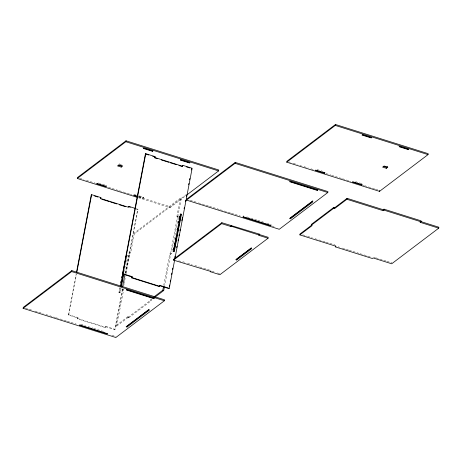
<?xml version="1.0" encoding="UTF-8"?>
<svg xmlns="http://www.w3.org/2000/svg" width="462" height="462" viewBox="0 0 462 462"><rect width="100%" height="100%" fill="white"/><g stroke="black" fill="none" stroke-linecap="round" stroke-linejoin="round"><path stroke-width="0.35" stroke-dasharray="2.31 1.73" d="M68.364 314.997L68.734 314.714L78.009 317.631L77.639 317.914L68.364 314.997L76.178 274.041M68.734 314.714L76.415 274.463M122.788 289.062L115.107 329.308L105.833 326.391L105.284 327.604L77.46 318.844L77.639 317.914M77.46 318.844L78.009 317.631M105.284 327.604L105.833 326.391M120.98 288.219L120.178 292.434L118.878 292.423L119.814 287.508M118.878 292.423L119.248 292.14L120.056 287.93M119.802 292.717L120.605 288.502M124.197 271.367L124.596 269.259M124.734 268.555L125.803 262.936M125.935 262.237L126.34 260.129M126.472 259.425L126.877 257.317M127.01 256.618L127.275 255.209L126.906 255.492M121.939 290.107L122.684 289.541L123.614 289.836L122.863 290.396L121.939 290.107L122.205 288.704M125.156 273.25L129.037 252.881L129.787 252.321L130.711 252.61L134.263 233.997L186.209 194.635M105.463 326.674L114.738 329.591L122.551 288.635M125.514 273.1L137.636 209.552L138.011 209.269L136.019 208.639M125.883 272.817L138.011 209.269M122.863 290.396L123.135 288.993M123.672 286.186L124.07 284.078M124.203 283.373L124.607 281.266M124.74 280.567L125.543 276.351M126.08 273.544L129.966 253.176L130.711 252.61M128.084 316.505L127.905 317.434L128.834 317.723L129.008 316.793L128.084 316.505L115.76 325.831L116.69 326.126L123.614 289.836M138.329 196.887L142.966 198.348L143.515 197.135L138.877 195.674M142.966 198.348L143.515 197.135M127.905 317.434L150.306 300.473L150.485 299.543L151.415 299.832L152.535 298.983M128.834 317.723L151.236 300.762L151.415 299.832M138.438 197.724L170.045 207.669L170.218 206.739L138.617 196.795M163.739 285.325L169.727 253.921L170.478 253.355L177.575 216.135L178.505 216.424L171.402 253.65L170.657 254.21L164.668 285.62M176.831 216.695L180.382 198.088L181.306 198.377L177.755 216.99L176.831 216.695L177.575 216.135M133.87 194.496L134.24 194.213L135.568 194.635M180.382 198.088L133.333 233.708L134.263 233.997M170.045 207.669L185.458 195.998M177.755 216.99L178.505 216.424M243.087 216.112L243.462 215.829M116.69 326.126L129.008 316.793M114.738 329.591L115.107 329.308M317.203 169.566L323.163 171.442M355.624 181.664L362.248 183.749M288.993 161.891L290.367 162.324M293.116 163.19L297.239 164.484M299.988 165.35L301.363 165.783M304.112 166.649L308.229 167.943M310.978 168.809L314.414 169.889M326.091 173.568L330.902 175.081M331.589 175.294L341.892 178.54M342.579 178.754L350.825 181.352M362.503 185.025L363.877 185.458M364.564 185.678L374.873 188.918M375.554 189.137L378.303 190.003M312.127 200.623L313.051 200.912M119.184 163.86L122.898 165.032M246.852 216.897L257.034 220.103M257.709 220.316L263.819 222.239M266.534 223.094L271.286 224.59M302.766 234.817L306.86 236.111M307.548 236.325L312.324 237.826M315.055 238.687L325.288 241.909M325.97 242.123L334.846 244.918M373.995 257.236L375.369 257.669M376.056 257.888L386.359 261.128M387.046 261.348L391.857 262.861M338.213 246.777L339.582 247.21M342.33 248.071L348.515 250.017M349.203 250.237L359.505 253.476M360.193 253.696L370.501 256.936M190.13 200.242L197.684 202.622M198.371 202.841L208.68 206.081M209.367 206.3L219.669 209.54M220.357 209.76L230.659 213.005M231.347 213.219L240.28 216.031M271.881 225.976L275.317 227.056M98.47 182.958L106.422 185.458M138.508 195.957L143.145 197.418M138.704 196.604L143.341 198.065M79.539 178.199L83.657 179.493M86.406 180.359L95.339 183.171M108.391 187.277L118.694 190.523M119.381 190.737L129.689 193.982M130.376 194.196L131.751 194.629M136.307 209.136L137.636 209.552M250.878 247.465L251.802 247.753M170.478 253.355L171.402 253.65M169.727 253.921L170.657 254.21M184.69 262.249L183.333 261.821L182.958 262.104L176.998 260.227M187.405 263.103L192.152 264.599M194.866 265.454L198.937 266.736M199.619 266.949L210.476 270.368M212.104 271.281L214.097 271.904M217.406 272.95L220.056 273.781M129.037 252.881L129.966 253.176M150.306 300.473L151.236 300.762M119.248 292.14L120.178 292.434M77.835 318.561L105.659 327.321M80.723 324.266L85.476 325.762M88.19 326.617L92.937 328.112M93.619 328.326L103.794 331.531M25.341 308.038L32.207 310.198M34.956 311.065L43.203 313.658M45.946 314.524L55.567 317.55M56.254 317.769L66.557 321.009M67.244 321.229L76.178 324.035M111.902 335.279L116.02 336.579"/><path stroke-width="0.69" d="M23.1 308.316L23.279 307.386L71.818 270.634L164.559 299.826L164.385 300.756L115.847 337.508L23.1 308.316L71.639 271.569L71.818 270.634M137.757 197.505L77.298 178.476L77.477 177.547L126.016 140.8L218.757 169.987L218.584 170.917L186.602 195.131M76.444 272.626L91.262 194.952L91.638 194.669L100.912 197.592L100.358 198.804M76.819 272.343L91.638 194.669M105.867 186.671L106.243 186.388L96.968 183.472L96.593 183.755L105.867 186.671L106.046 185.741M77.298 178.476L125.837 141.73L126.016 140.8M121.223 167.094L122.719 165.962L119.005 164.795L117.515 165.922L121.223 167.094L121.402 166.158L118.312 165.188M135.36 208.431L128.736 206.347L128.557 207.276L100.733 198.521M120.749 282.594L121.021 281.185M121.691 277.674L121.956 276.27M122.499 274.006L122.875 273.723L132.149 276.64L131.774 276.923L122.499 274.006L145.403 153.962L145.773 153.679L155.047 156.601L154.499 157.813L155.047 156.601M120.322 286.521L124.474 264.749M124.74 263.346L126.351 254.92M122.875 273.723L145.773 153.679M121.009 286.394L123.285 274.457M121.252 286.815L123.66 274.174M122.609 286.596L125.017 273.954M152.541 151.334L152.91 151.051L143.636 148.135L143.266 148.412L152.541 151.334L152.714 150.404M174.636 260.071L169.248 288.317L159.973 285.401L159.425 286.613L131.601 277.853L131.774 276.923M131.601 277.853L132.149 276.64M127.056 327.032L149.457 310.071L148.533 309.777L126.132 326.738L127.056 327.032L127.235 326.103L149.064 309.575M178.927 165.5L182.323 166.568L182.871 165.356L192.146 168.278L174.907 258.662M182.323 166.568L182.871 165.356M153.846 296.997L162.809 290.211L163.473 286.723M154.77 297.291L163.733 290.506L164.397 287.017M173.417 249.324L173.683 247.921M174.353 244.41L174.624 243.006M175.294 239.495L175.56 238.092M177.165 229.66L177.437 228.257M178.505 222.638L178.777 221.234M179.042 219.831L179.712 216.32M173.389 251.149L180.486 213.929L181.416 214.218L174.318 251.444L173.013 251.432M173.943 251.726L181.04 214.501L181.416 214.218M268.041 238.242L219.877 274.711L210.603 271.795L210.978 271.512L173.504 260.118L173.683 259.188L221.847 222.719L259.321 234.113L258.766 235.325L268.041 238.242L268.22 237.312L258.945 234.396L259.321 234.113M169.277 286.48L169.548 285.071M170.224 281.537L170.49 280.128M171.569 274.48L171.835 273.065M172.511 269.537L172.782 268.122M174.803 257.53L175.069 256.115M176.686 247.644L176.958 246.234M178.032 240.581L178.303 239.172M178.979 235.643L179.244 234.228M179.92 230.7L180.192 229.285M181.803 220.813L182.478 217.279M184.095 208.807L184.367 207.398M185.441 201.744L185.712 200.335M186.388 196.806L186.654 195.391M188.675 184.8L188.946 183.385M189.616 179.857L189.888 178.442M191.505 169.97L191.776 168.561M186.515 200.092L186.694 199.162L235.233 162.41L327.974 191.603L327.801 192.533L279.262 229.285L186.515 200.092L235.054 163.34L235.233 162.41M210.603 271.795L210.782 270.859M173.504 260.118L221.673 223.648L221.847 222.719M221.673 223.648L230.942 226.565L231.121 225.635M230.942 226.565L231.497 225.352M236.694 259.99L251.628 248.683L250.699 248.394L235.764 259.702L236.694 259.99L236.867 259.061L251.23 248.186M286.758 162.174L286.937 161.244L335.47 124.492L428.216 153.684L428.037 154.614L379.498 191.366L286.758 162.174L335.297 125.421L335.47 124.492M290.477 218.809L312.878 201.848L311.948 201.553L289.547 218.514L290.477 218.809L290.65 217.879L312.479 201.351M438.721 228.17L420.172 222.332L420.351 221.402L438.9 227.24L438.721 228.17L391.678 263.79L373.129 257.952L372.384 258.518L335.285 246.841L336.03 246.275L299.861 234.892L300.04 233.963L311.798 225.058M317.406 190.465L317.775 190.182L289.951 181.422L289.582 181.705L317.406 190.465L317.579 189.535M299.861 234.892L312.179 225.56L311.255 225.271L311.434 224.341L333.835 207.374L334.759 207.669L347.083 198.342L383.252 209.725L383.997 209.159L421.096 220.836L420.922 221.766L420.172 222.332M324.601 173.285L324.977 173.002L315.702 170.08L315.327 170.363L324.601 173.285L324.78 172.355M311.255 225.271L333.656 208.31L333.835 207.374M333.656 208.31L334.586 208.599L334.759 207.669M335.285 246.841L335.464 245.911M334.586 208.599L346.904 199.272L347.083 198.342M361.7 184.962L362.075 184.679L352.801 181.757L352.425 182.04L361.7 184.962L361.879 184.032M379.498 191.366L379.677 190.431M386.33 168.301L387.82 167.169L384.113 166.002L382.617 167.129L386.33 168.301L386.509 167.371L387.502 166.615M346.904 199.272L383.073 210.655L383.252 209.725M383.073 210.655L383.824 210.089L383.997 209.159M100.537 197.875L100.912 197.592M128.736 206.347L128.361 206.63L130.348 207.259M159.973 285.401L159.598 285.683L168.873 288.6L169.248 288.317M335.297 125.421L428.037 154.614M383.414 166.395L386.509 167.371M383.824 210.089L420.922 221.766M235.054 163.34L327.801 192.533M125.837 141.73L218.584 170.917M145.403 153.962L148.712 155.007M152.685 156.254L154.678 156.884M186.475 166.892L189.784 167.931M154.874 157.53L182.692 166.285M155.174 158.027L157.213 158.668M161.284 159.95L168.751 162.295M170.108 162.722L176.213 164.645M137.376 196.188L134.067 195.149L133.691 195.426L137.664 196.679M231.318 226.282L259.142 235.043M180.116 214.212L181.04 214.501M94.577 195.998L97.886 197.037M101.715 199.232L109.182 201.582M110.539 202.01L116.649 203.933M119.363 204.787L125.468 206.705M131.97 277.57L159.794 286.33M162.809 290.211L163.733 290.506M71.639 271.569L164.385 300.756M180.734 159.806L180.365 160.089L189.639 163.011L190.009 162.728L180.734 159.806M79.868 324.982L79.493 325.265L107.317 334.026L107.692 333.743L79.868 324.982M126.536 289.645L126.166 289.928L153.99 298.689L154.36 298.406L126.536 289.645M243.283 216.759L242.908 217.042L270.732 225.803L271.107 225.52L243.283 216.759M362.37 134.742L362 135.025L371.275 137.947L371.644 137.664L362.37 134.742M399.468 146.419L399.093 146.702L408.368 149.624L408.743 149.342L399.468 146.419"/></g></svg>
